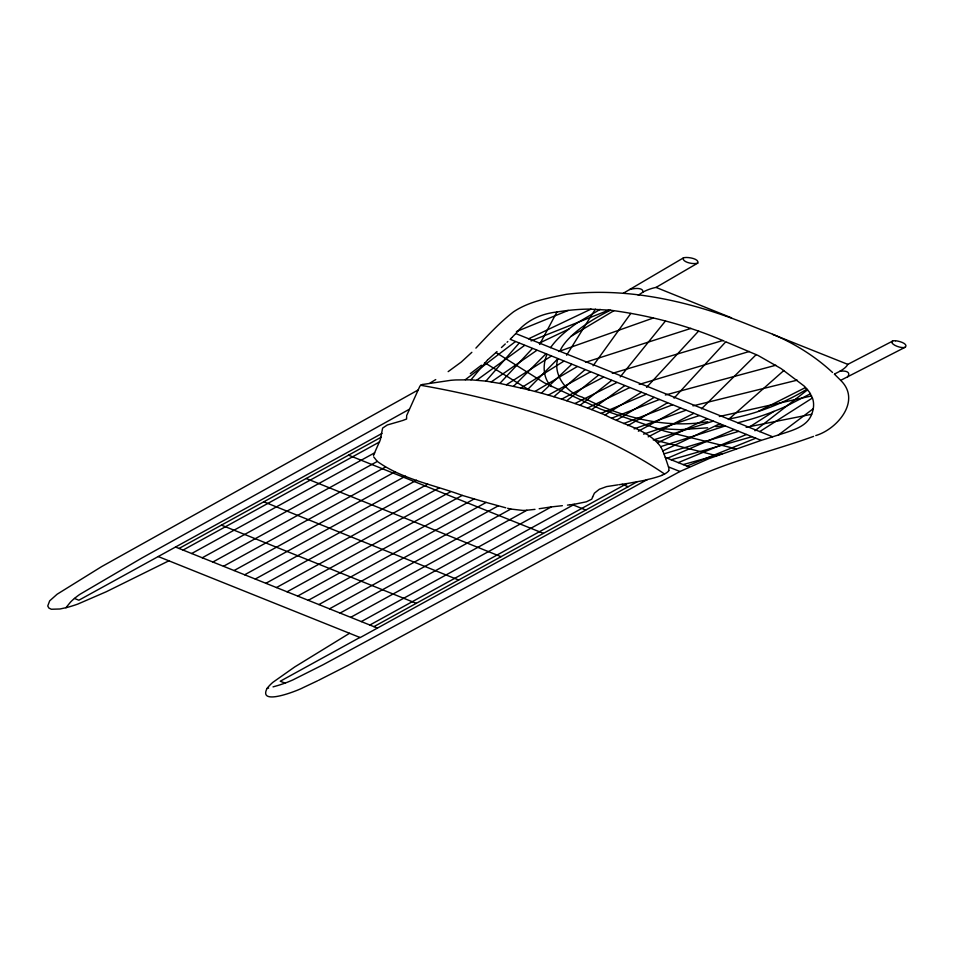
<?xml version="1.0" encoding="UTF-8"?>
<svg xmlns="http://www.w3.org/2000/svg" width="954" height="954" viewBox="0 0 954 954"><rect width="100%" height="100%" fill="white"/><g stroke="black" fill="none" stroke-linecap="round" stroke-linejoin="round"><path stroke-width="1.43" d="M382.482 428.728L380.348 439.722L374.207 453.663M373.455 455.583L374.648 452.816L191.659 553.523M779.394 434.678C791.558 430.528 807.776 427.046 812.128 413.082A127.287 47.473 -20 0 0 813.225 408.884L813.309 408.443A135.981 50.717 -20 0 0 812.677 398.724L809.684 392.476L804.139 386.036L781.028 368.554L757.846 355.341L726.364 342.069M381.982 433.438L78.872 600.209L74.472 598.444A48.571 18.114 -20 0 0 70.465 602.153L65.945 607.71L59.911 608.998L51.301 609.248L48.881 608.044L47.748 605.993L49.656 600.865L57.109 594.235L101.72 566.557L418.031 390.031M406.714 415.443L419.784 386.37M592.589 497.046L594.402 493.17L599.076 489.45A10.434 3.888 -20 0 1 599.625 489.14L606.601 486.588L617.81 484.859M592.637 496.843L591.981 498.703A5.724 2.135 -20 0 1 591.54 499.276L586.364 501.804L575.656 503.986M382.554 428.143L387.3 424.971L401.229 420.952M811.699 414.263L746.135 427.32M546.964 354.435C542.504 364.893 542.957 378.189 551.364 386.597M668.766 470.56L668.933 468.259L665.88 459.136M559.748 351.358L561.19 348.532A91.501 34.129 -20 0 1 570.754 336.631L574.046 333.578A91.501 34.129 -20 0 1 585.792 324.455L590.276 321.474A91.501 34.129 -20 0 1 610.536 310.217C649.591 315.404 688.013 325.541 724.229 341.138M539.642 344.477L556.909 311.994L559.247 311.624A127.287 47.473 -20 0 1 567.892 310.455L568.811 310.348A135.981 50.717 -20 0 1 589.345 309.108L610.536 310.217M566.604 355.222L595.379 309.156M593.09 365.787L630.844 313.389M349.546 633.289L294.703 666.953L272.832 682.36A49.632 18.52 -20 0 0 267.072 688.418C257.604 706.675 298.447 690.338 303.396 687.5M620.219 376.913L665.475 320.973M422.491 384.498L450.801 380.312A108.613 40.509 -20 0 1 455.988 379.942L470.954 379.823L487.422 360.099M470.954 379.823L485.92 381.123L519.036 343.237M674.061 398.14L725.744 341.806M646.585 387.372L698.59 331.098M485.991 381.123L499.86 383.413L532.344 348.568M475.891 348.115C487.852 335.426 499.729 322.464 513.586 311.791C529.231 301.345 548.383 297.958 566.473 294.297C627.47 286.939 689.933 301.321 746.517 323.883L761.268 329.786C787.479 339.266 812.033 353.433 832.532 372.465M516.245 333.041C526.191 320.532 541.252 313.699 556.909 311.994M515.744 333.566L772.633 436.765M515.398 333.924L512.381 337.024M499.86 383.413L527.622 389.554L557.816 358.823C552.855 374.111 565.829 392.44 582.119 397.114C620.696 417.196 664.306 428.883 707.808 421.74M471.848 352.312L461.283 362.031L448.165 371.631M511.869 337.525L510.617 338.789M513.586 386.275L545.795 353.97M701.476 408.849L756.248 354.578M510.104 339.29L761.185 440.378L778.702 434.893M507.826 341.52L507.075 342.247M527.622 389.554L541.419 393.143L571.684 364.356M505.286 343.953L501.446 347.542M497.022 351.585L487.983 359.61M728.391 419.557L783.902 370.474M541.419 393.143L553.892 396.721L585.017 369.699M484.537 362.603L529.065 389.912M74.472 598.444L74.519 598.408A61.056 22.777 -20 0 1 79.742 594.425L141.442 558.257L409.302 409.278M481.412 365.227L470.322 373.646M553.892 396.721L566.759 400.752L598.516 375.125M566.759 400.752L580.092 405.307L611.669 380.396M754.924 430.767L807.644 389.757M465.302 379.704L515.279 341.723M778.392 434.988L813.249 408.729M476.785 380.169L524.533 345.443M580.092 405.307L591.671 409.6L624.751 385.643M491.298 381.898L536.804 350.356M638.25 295.287L642.853 292.162A18.114 6.761 -20 0 1 656.042 287.416L697.779 263.089C699.711 258.522 686.105 256.459 683.314 257.962L623.356 293.224M506.443 384.736L551.221 356.14M748.997 427.285L773.944 411.365M759.73 431.59L812.462 397.973M521.015 387.968L563.814 361.196M591.671 409.6L605.051 414.942L641.362 392.309M834.38 374.123L839.937 371.225A18.114 6.761 -20 0 0 847.82 364.368L892.622 341.091M435.751 379.561L430.159 382.959M683.279 257.974C681.919 262.159 693.415 264.711 697.779 263.089M616.534 420.177L654.11 397.424M571.136 336.273L614.03 310.634M534.991 391.426L577.23 366.586M627.815 425.651L667.502 402.803M810.471 393.74L785.679 406.452A105.429 39.317 -20 0 1 737.728 422.765M834.571 374.302L840.677 380.348L905.441 347.113C908.136 343.905 899.968 341.162 895.627 340.757M548.383 395.099L590.431 371.881M179.03 548.455L381.099 437.254M183.073 550.076L379.561 441.94M202.26 557.78L377.319 461.438C402.326 479.337 433.915 484.835 462.261 495.4L287.071 591.802M212.861 562.025L385.464 467.043M223.463 566.282L395.051 471.848M234.064 570.54L405.569 476.153M244.665 574.785L416.54 480.208M255.267 579.042L427.702 484.155M265.868 583.299L439.043 487.995M276.469 587.557L450.562 491.751M297.684 596.059L474.126 498.954M308.285 600.316L486.158 502.424L505.799 507.814M318.886 604.574L498.346 505.811M329.488 608.819L510.784 509.054L522.875 510.426A43.169 16.099 -20 0 0 525.606 510.366L534.979 509.364M340.089 613.076L526.87 510.283M350.69 617.333L551.329 506.908L562.359 505.692M361.292 621.591L574.737 504.117M369.878 625.025L626.873 483.595L642.769 480.697A90.332 33.7 -20 0 0 646.55 479.85L647.158 479.707M373.92 626.647L637.022 481.853M359.908 637.451L280.273 681.216L285.019 683.136A60.233 22.467 -20 0 0 292.854 679.928L323.084 664.747L679.952 471.503L709.013 458.612L761.185 440.378M646.943 479.755L360.195 637.57L158.233 556.54M680.596 408.05L638.369 431.208M600.173 309.358L577.313 322.857A105.429 39.317 -20 0 0 550.553 347.661M561.715 399.13L603.524 377.128M648.195 436.849L693.796 413.344M805.605 387.491L757.75 411.663A91.501 34.129 -20 0 1 734.246 417.959L728.534 419.08M905.334 347.173C902.663 348.735 893.278 345.801 891.966 342.748M168.894 560.809L106.252 591.754L77.763 604.097A49.632 18.52 -20 0 1 65.933 607.722M574.976 403.506L616.904 382.494M318.612 680.297L347.983 665.367L674.156 488.353C717.575 463.405 766.944 453.269 813.583 436.383M317.742 680.727L303.921 687.262M587.557 408.038L629.652 387.61M657.652 442.787L707.212 418.734M528.552 338.837L591.039 309.096M539.284 343.142L568.846 329.07M665.701 458.576L662.863 450.884L719.805 423.779M667.418 458.254L734.222 429.562M601.115 413.392L646.275 394.276M661.599 475.354L663.614 474.472A11.877 4.436 -20 0 0 664.544 474.007A10.506 3.923 -20 0 0 665.033 473.744A8.419 3.136 -20 0 0 668.814 470.549M678.27 462.607L746.481 434.487M516.4 331.563L568.214 310.42M686.904 466.077L755.747 438.208M531.032 340.936L608.962 310.05M611.943 418.09L659.357 399.535M623.618 423.564L672.51 404.806M815.777 435.561C837.457 429.133 861.474 400.597 840.76 380.443M284.96 683.112L284.852 683.147A48.284 18.007 -20 0 1 278.055 685.449L273.035 686.88M634.112 428.906L686.009 410.22M558.758 351.501L653.228 318.04M758.513 411.401L763.653 409.66A91.501 34.129 -20 0 0 780.98 402.779L786.549 400.227A91.501 34.129 -20 0 0 807.048 389.065L807.048 389.065M643.568 434.13L699.33 415.574M585.494 362.305L690.97 328.391M605.051 414.942C623.332 425.043 647.48 429.097 660.669 446.651L725.231 425.961M653.275 439.973L713.198 421.131M664.067 453.842L738.682 431.363M639.216 384.414L749.343 351.466M612.289 373.36L722.631 340.554M671.199 459.768L751.99 436.693M683.183 464.586L722.166 453.77M665.343 395.016L775.829 365.239M402.206 420.69L406.571 419.021L406.642 416.397M268.646 688.025L267.108 688.418M692.962 405.867L797.234 380.157M719.328 416.504L811.627 395.922M723.537 425.579L721.474 425.913M721.129 425.973L716.013 426.736M539.189 508.732L551.329 506.908M626.873 483.595L618.967 484.715M574.201 504.201L572.03 504.511L585.804 510.044M622.139 484.286L628.185 486.719M571.005 504.654L569.788 504.809M569.204 504.893L567.463 505.107M707.653 427.809L680.035 429.682L655.78 428.489M510.784 509.054L507.623 508.291M736.059 448.857L664.711 431.16L600.686 409.123L544.34 382.864L495.973 352.527M655.303 440.235L716.764 455.714M486.135 502.424L462.296 495.412M772.573 334.341L847.82 364.368M665.32 457.419L689.229 467.007M668.492 466.9L679.952 471.503M348.544 455.165L543.434 533.358M306.162 478.491L501.053 556.683M263.793 501.816L458.671 580.008M221.411 525.129L416.29 603.322M175.5 547.036L377.45 628.066M656.042 287.416L731.527 317.861M377.235 461.354L373.741 456.954M660.669 446.651L662.863 450.884M839.937 371.225A15.658 5.843 -20 0 1 847.546 376.949M892.169 342.581A4.997 1.86 -20 0 1 892.145 341.234M420.297 385.595A2.576 0.966 -20 0 1 420.678 385.273A1565.633 583.967 -20 0 1 664.544 474.007M420.69 385.261A3.959 1.479 -20 0 1 422.491 384.522M629.652 289.515A15.658 5.843 -20 0 1 642.853 292.162M892.694 340.936A4.901 1.825 -20 0 1 895.424 340.876M661.647 475.474A42.906 16.003 -20 0 1 647.229 479.564"/></g></svg>
